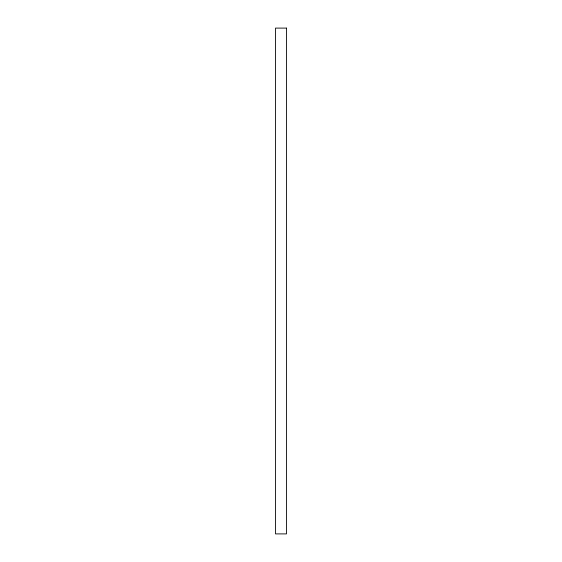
<?xml version="1.0" encoding="UTF-8"?>
<svg xmlns="http://www.w3.org/2000/svg" width="562" height="562" viewBox="0 0 562 562"><rect width="100%" height="100%" fill="white"/><g stroke="black" fill="none" stroke-linecap="round" stroke-linejoin="round"><path stroke-width="0.84" d="M286.501 28.1L275.499 28.1L275.499 533.9L286.501 533.9L286.501 28.1"/></g></svg>
